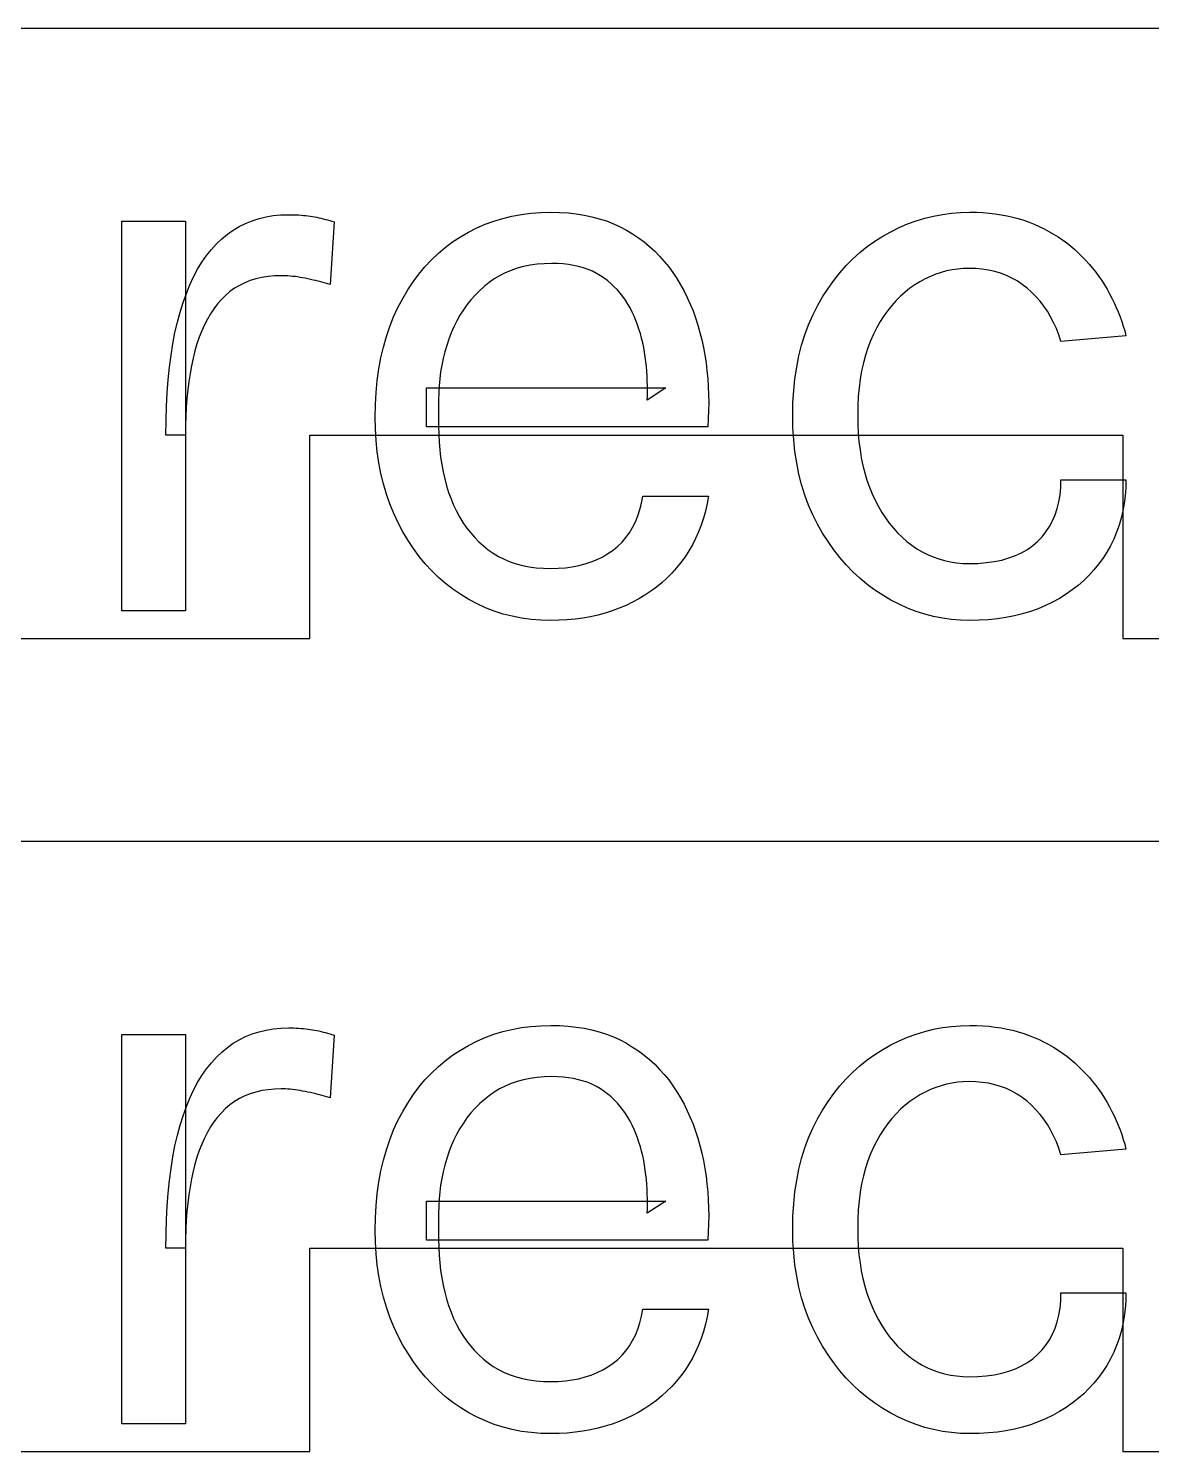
# Model space of a CAD drawing. Header units: millimetres. Extents: x 0 to 253, y 0 to 243.
# Drawn here: x 60.84 to 77.42, y 137 to 158 of the extents above; entities that cross this region are included whole.
import ezdxf

# ---------------------------------------------------------------- set-up
doc = ezdxf.new("R2010")
doc.units = ezdxf.units.MM
doc.layers.get('0').update_dxf_attribs({"linetype": 'CONTINUOUS'})

msp = doc.modelspace()

# ---------------------------------------------------------------- linework, layer by layer
for p, q in [((88, 158), (6, 158)), ((64.147, 155.163), (64.248, 155.195)), ((64.248, 155.195), (64.352, 155.22)), ((64.352, 155.22), (64.459, 155.238)), ((64.459, 155.238), (64.57, 155.248)), ((64.57, 155.248), (64.685, 155.252)), ((64.685, 155.252), (64.685, 155.252)), ((64.685, 155.252), (64.723, 155.252)), ((64.723, 155.252), (64.76, 155.251)), ((64.76, 155.251), (64.797, 155.25)), ((64.797, 155.25), (64.833, 155.248)), ((64.833, 155.248), (64.869, 155.245)), ((64.869, 155.245), (64.904, 155.242)), ((64.904, 155.242), (64.938, 155.239)), ((64.938, 155.239), (64.971, 155.235)), ((64.971, 155.235), (65.004, 155.23)), ((65.004, 155.23), (65.036, 155.225)), ((65.036, 155.225), (65.068, 155.219)), ((65.068, 155.219), (65.1, 155.213)), ((65.1, 155.213), (65.132, 155.206)), ((65.132, 155.206), (65.164, 155.199)), ((65.164, 155.199), (65.196, 155.191)), ((65.196, 155.191), (65.228, 155.183)), ((67.714, 155.157), (67.846, 155.197)), ((67.846, 155.197), (67.981, 155.23)), ((67.981, 155.23), (68.12, 155.255)), ((68.12, 155.255), (68.262, 155.273)), ((68.262, 155.273), (68.407, 155.284)), ((68.407, 155.284), (68.555, 155.288)), ((68.555, 155.288), (68.555, 155.288)), ((68.555, 155.288), (68.684, 155.285)), ((68.684, 155.285), (68.809, 155.277)), ((68.809, 155.277), (68.93, 155.264)), ((68.93, 155.264), (69.047, 155.246)), ((69.047, 155.246), (69.161, 155.222)), ((69.161, 155.222), (69.271, 155.193)), ((69.271, 155.193), (69.377, 155.159)), ((73.946, 155.161), (74.074, 155.2)), ((74.074, 155.2), (74.204, 155.231)), ((74.204, 155.231), (74.335, 155.256)), ((74.335, 155.256), (74.469, 155.274)), ((74.469, 155.274), (74.604, 155.284)), ((74.604, 155.284), (74.741, 155.288)), ((74.741, 155.288), (74.741, 155.288)), ((74.741, 155.288), (74.837, 155.287)), ((74.837, 155.287), (74.931, 155.282)), ((74.931, 155.282), (75.024, 155.275)), ((75.024, 155.275), (75.114, 155.264)), ((75.114, 155.264), (75.202, 155.251)), ((75.202, 155.251), (75.289, 155.235)), ((75.289, 155.235), (75.373, 155.216)), ((75.373, 155.216), (75.455, 155.194)), ((75.455, 155.194), (75.536, 155.169)), ((62.225, 149.408), (62.225, 155.156)), ((62.225, 155.156), (63.161, 155.156)), ((63.161, 155.156), (63.161, 149.408)), ((63.781, 154.963), (63.867, 155.024)), ((63.867, 155.024), (63.957, 155.077)), ((63.957, 155.077), (64.05, 155.123)), ((64.05, 155.123), (64.147, 155.163)), ((65.228, 155.183), (65.26, 155.174)), ((65.26, 155.174), (65.292, 155.165)), ((65.292, 155.165), (65.325, 155.155)), ((65.357, 155.144), (65.297, 154.22)), ((65.325, 155.155), (65.357, 155.144)), ((65.357, 155.144), (65.357, 155.144)), ((67.22, 154.925), (67.339, 154.994)), ((67.339, 154.994), (67.461, 155.056)), ((67.461, 155.056), (67.586, 155.11)), ((67.586, 155.11), (67.714, 155.157)), ((69.377, 155.159), (69.479, 155.119)), ((69.479, 155.119), (69.577, 155.074)), ((69.577, 155.074), (69.671, 155.024)), ((69.671, 155.024), (69.762, 154.969)), ((73.454, 154.934), (73.574, 155.001)), ((73.574, 155.001), (73.697, 155.061)), ((73.697, 155.061), (73.821, 155.115)), ((73.821, 155.115), (73.946, 155.161)), ((75.536, 155.169), (75.614, 155.141)), ((75.614, 155.141), (75.69, 155.11)), ((75.69, 155.11), (75.765, 155.078)), ((75.765, 155.078), (75.837, 155.043)), ((75.837, 155.043), (75.908, 155.006)), ((75.908, 155.006), (75.976, 154.966)), ((63.544, 154.738), (63.619, 154.82)), ((63.619, 154.82), (63.698, 154.895)), ((63.698, 154.895), (63.781, 154.963)), ((66.996, 154.767), (67.105, 154.849)), ((67.105, 154.849), (67.22, 154.925)), ((69.762, 154.969), (69.849, 154.911)), ((69.849, 154.911), (69.932, 154.849)), ((69.932, 154.849), (70.012, 154.783)), ((70.012, 154.783), (70.088, 154.714)), ((73.117, 154.693), (73.224, 154.78)), ((73.224, 154.78), (73.337, 154.86)), ((73.337, 154.86), (73.454, 154.934)), ((75.976, 154.966), (76.043, 154.925)), ((76.043, 154.925), (76.107, 154.881)), ((76.107, 154.881), (76.17, 154.835)), ((76.17, 154.835), (76.23, 154.786)), ((76.23, 154.786), (76.289, 154.736)), ((63.405, 154.551), (63.473, 154.648)), ((63.473, 154.648), (63.544, 154.738)), ((66.697, 154.483), (66.792, 154.584)), ((66.792, 154.584), (66.891, 154.679)), ((66.891, 154.679), (66.996, 154.767)), ((70.088, 154.714), (70.161, 154.64)), ((70.161, 154.64), (70.23, 154.563)), ((70.23, 154.563), (70.295, 154.483)), ((72.915, 154.5), (73.013, 154.6)), ((73.013, 154.6), (73.117, 154.693)), ((76.289, 154.736), (76.346, 154.684)), ((76.346, 154.684), (76.4, 154.63)), ((76.4, 154.63), (76.453, 154.575)), ((76.453, 154.575), (76.504, 154.519)), ((63.282, 154.335), (63.342, 154.446)), ((63.342, 154.446), (63.405, 154.551)), ((64.577, 154.352), (64.477, 154.349)), ((64.609, 154.352), (64.577, 154.352)), ((64.577, 154.352), (64.577, 154.352)), ((64.641, 154.35), (64.609, 154.352)), ((64.674, 154.348), (64.641, 154.35)), ((66.523, 154.262), (66.608, 154.376)), ((66.608, 154.376), (66.697, 154.483)), ((67.799, 154.352), (67.719, 154.304)), ((67.882, 154.394), (67.799, 154.352)), ((67.969, 154.43), (67.882, 154.394)), ((68.06, 154.462), (67.969, 154.43)), ((68.154, 154.487), (68.06, 154.462)), ((68.252, 154.507), (68.154, 154.487)), ((68.353, 154.521), (68.252, 154.507)), ((68.458, 154.529), (68.353, 154.521)), ((68.567, 154.532), (68.458, 154.529)), ((68.653, 154.53), (68.567, 154.532)), ((68.567, 154.532), (68.567, 154.532)), ((68.736, 154.525), (68.653, 154.53)), ((68.816, 154.516), (68.736, 154.525)), ((68.892, 154.503), (68.816, 154.516)), ((68.966, 154.487), (68.892, 154.503)), ((69.036, 154.467), (68.966, 154.487)), ((69.104, 154.444), (69.036, 154.467)), ((69.168, 154.417), (69.104, 154.444)), ((69.229, 154.386), (69.168, 154.417)), ((69.287, 154.352), (69.229, 154.386)), ((69.342, 154.315), (69.287, 154.352)), ((70.295, 154.483), (70.357, 154.398)), ((70.357, 154.398), (70.415, 154.31)), ((72.731, 154.283), (72.821, 154.395)), ((72.821, 154.395), (72.915, 154.5)), ((74.236, 154.373), (74.158, 154.341)), ((74.316, 154.399), (74.236, 154.373)), ((74.396, 154.421), (74.316, 154.399)), ((74.478, 154.438), (74.396, 154.421)), ((74.561, 154.45), (74.478, 154.438)), ((74.644, 154.458), (74.561, 154.45)), ((74.729, 154.46), (74.644, 154.458)), ((74.828, 154.457), (74.729, 154.46)), ((74.729, 154.46), (74.729, 154.46)), ((74.924, 154.448), (74.828, 154.457)), ((75.018, 154.434), (74.924, 154.448)), ((75.108, 154.413), (75.018, 154.434)), ((75.195, 154.387), (75.108, 154.413)), ((75.279, 154.355), (75.195, 154.387)), ((75.36, 154.317), (75.279, 154.355)), ((76.504, 154.519), (76.552, 154.461)), ((76.552, 154.461), (76.599, 154.402)), ((76.599, 154.402), (76.644, 154.341)), ((63.175, 154.09), (63.227, 154.216)), ((63.227, 154.216), (63.282, 154.335)), ((63.888, 154.166), (63.819, 154.116)), ((63.96, 154.209), (63.888, 154.166)), ((64.036, 154.247), (63.96, 154.209)), ((64.116, 154.279), (64.036, 154.247)), ((64.201, 154.305), (64.116, 154.279)), ((64.289, 154.326), (64.201, 154.305)), ((64.381, 154.34), (64.289, 154.326)), ((64.477, 154.349), (64.381, 154.34)), ((64.709, 154.346), (64.674, 154.348)), ((64.743, 154.342), (64.709, 154.346)), ((64.779, 154.338), (64.743, 154.342)), ((64.816, 154.333), (64.779, 154.338)), ((64.853, 154.327), (64.816, 154.333)), ((64.892, 154.32), (64.853, 154.327)), ((64.931, 154.313), (64.892, 154.32)), ((64.97, 154.305), (64.931, 154.313)), ((65.009, 154.297), (64.97, 154.305)), ((65.047, 154.288), (65.009, 154.297)), ((65.085, 154.279), (65.047, 154.288)), ((65.121, 154.27), (65.085, 154.279)), ((65.158, 154.261), (65.121, 154.27)), ((65.193, 154.251), (65.158, 154.261)), ((65.229, 154.241), (65.193, 154.251)), ((65.263, 154.231), (65.229, 154.241)), ((65.297, 154.22), (65.263, 154.231)), ((66.369, 154.016), (66.443, 154.143)), ((66.443, 154.143), (66.523, 154.262)), ((67.57, 154.192), (67.502, 154.13)), ((67.643, 154.25), (67.57, 154.192)), ((67.719, 154.304), (67.643, 154.25)), ((69.395, 154.275), (69.342, 154.315)), ((69.445, 154.233), (69.395, 154.275)), ((69.492, 154.189), (69.445, 154.233)), ((69.537, 154.143), (69.492, 154.189)), ((69.58, 154.094), (69.537, 154.143)), ((70.415, 154.31), (70.47, 154.219)), ((70.47, 154.219), (70.521, 154.125)), ((72.567, 154.039), (72.647, 154.164)), ((72.647, 154.164), (72.731, 154.283)), ((73.854, 154.166), (73.784, 154.11)), ((73.928, 154.217), (73.854, 154.166)), ((74.004, 154.263), (73.928, 154.217)), ((74.08, 154.304), (74.004, 154.263)), ((74.158, 154.341), (74.08, 154.304)), ((75.437, 154.274), (75.36, 154.317)), ((75.512, 154.224), (75.437, 154.274)), ((75.584, 154.169), (75.512, 154.224)), ((75.652, 154.109), (75.584, 154.169)), ((76.644, 154.341), (76.686, 154.279)), ((76.686, 154.279), (76.727, 154.216)), ((76.727, 154.216), (76.766, 154.151)), ((76.766, 154.151), (76.803, 154.085)), ((63.083, 153.815), (63.127, 153.956)), ((63.127, 153.956), (63.175, 154.09)), ((63.637, 153.935), (63.583, 153.865)), ((63.694, 154), (63.637, 153.935)), ((63.755, 154.061), (63.694, 154)), ((63.819, 154.116), (63.755, 154.061)), ((66.299, 153.884), (66.369, 154.016)), ((67.375, 153.996), (67.317, 153.924)), ((67.437, 154.065), (67.375, 153.996)), ((67.502, 154.13), (67.437, 154.065)), ((69.62, 154.043), (69.58, 154.094)), ((69.658, 153.989), (69.62, 154.043)), ((69.693, 153.933), (69.658, 153.989)), ((69.725, 153.875), (69.693, 153.933)), ((70.521, 154.125), (70.569, 154.029)), ((70.569, 154.029), (70.613, 153.931)), ((70.613, 153.931), (70.654, 153.831)), ((72.491, 153.908), (72.567, 154.039)), ((73.651, 153.984), (73.588, 153.914)), ((73.716, 154.05), (73.651, 153.984)), ((73.784, 154.11), (73.716, 154.05)), ((75.716, 154.044), (75.652, 154.109)), ((75.777, 153.976), (75.716, 154.044)), ((75.833, 153.903), (75.777, 153.976)), ((76.803, 154.085), (76.838, 154.019)), ((76.838, 154.019), (76.87, 153.952)), ((76.87, 153.952), (76.901, 153.884)), ((63.043, 153.667), (63.083, 153.815)), ((63.533, 153.79), (63.486, 153.711)), ((63.583, 153.865), (63.533, 153.79)), ((66.178, 153.602), (66.235, 153.746)), ((66.235, 153.746), (66.299, 153.884)), ((67.213, 153.768), (67.167, 153.686)), ((67.264, 153.848), (67.213, 153.768)), ((67.317, 153.924), (67.264, 153.848)), ((69.755, 153.815), (69.725, 153.875)), ((69.783, 153.754), (69.755, 153.815)), ((69.81, 153.692), (69.783, 153.754)), ((70.654, 153.831), (70.692, 153.728)), ((70.692, 153.728), (70.726, 153.623)), ((72.359, 153.628), (72.421, 153.771)), ((72.421, 153.771), (72.491, 153.908)), ((73.472, 153.759), (73.418, 153.675)), ((73.529, 153.839), (73.472, 153.759)), ((73.588, 153.914), (73.529, 153.839)), ((75.885, 153.826), (75.833, 153.903)), ((75.933, 153.745), (75.885, 153.826)), ((75.977, 153.66), (75.933, 153.745)), ((76.901, 153.884), (76.93, 153.816)), ((76.93, 153.816), (76.957, 153.747)), ((76.957, 153.747), (76.982, 153.677)), ((62.976, 153.348), (63.007, 153.511)), ((63.007, 153.511), (63.043, 153.667)), ((63.402, 153.537), (63.365, 153.444)), ((63.442, 153.626), (63.402, 153.537)), ((63.486, 153.711), (63.442, 153.626)), ((66.128, 153.453), (66.178, 153.602)), ((67.124, 153.599), (67.085, 153.509)), ((67.167, 153.686), (67.124, 153.599)), ((69.834, 153.628), (69.81, 153.692)), ((69.856, 153.564), (69.834, 153.628)), ((69.877, 153.498), (69.856, 153.564)), ((70.726, 153.623), (70.757, 153.515)), ((70.757, 153.515), (70.784, 153.405)), ((72.304, 153.48), (72.359, 153.628)), ((73.367, 153.585), (73.319, 153.491)), ((73.418, 153.675), (73.367, 153.585)), ((76.017, 153.571), (75.977, 153.66)), ((76.053, 153.478), (76.017, 153.571)), ((76.982, 153.677), (77.005, 153.607)), ((77.005, 153.607), (77.026, 153.536)), ((77.026, 153.536), (77.045, 153.464)), ((62.949, 153.178), (62.976, 153.348)), ((63.332, 153.345), (63.302, 153.242)), ((63.365, 153.444), (63.332, 153.345)), ((66.084, 153.299), (66.128, 153.453)), ((67.018, 153.322), (66.99, 153.227)), ((67.05, 153.416), (67.018, 153.322)), ((67.085, 153.509), (67.05, 153.416)), ((69.895, 153.431), (69.877, 153.498)), ((69.911, 153.363), (69.895, 153.431)), ((69.926, 153.294), (69.911, 153.363)), ((70.784, 153.405), (70.808, 153.293)), ((72.216, 153.167), (72.257, 153.326)), ((72.257, 153.326), (72.304, 153.48)), ((73.275, 153.392), (73.235, 153.288)), ((73.319, 153.491), (73.275, 153.392)), ((76.085, 153.38), (76.053, 153.478)), ((77.045, 153.464), (76.085, 153.38)), ((77.045, 153.464), (77.045, 153.464)), ((62.925, 153), (62.949, 153.178)), ((63.275, 153.135), (63.251, 153.023)), ((63.302, 153.242), (63.275, 153.135)), ((66.017, 152.975), (66.047, 153.14)), ((66.047, 153.14), (66.084, 153.299)), ((66.966, 153.13), (66.945, 153.031)), ((66.99, 153.227), (66.966, 153.13)), ((69.938, 153.224), (69.926, 153.294)), ((69.949, 153.153), (69.938, 153.224)), ((69.958, 153.082), (69.949, 153.153)), ((70.808, 153.293), (70.829, 153.179)), ((70.829, 153.179), (70.846, 153.065)), ((72.184, 153.002), (72.216, 153.167)), ((73.2, 153.18), (73.169, 153.067)), ((73.235, 153.288), (73.2, 153.18)), ((62.907, 152.815), (62.925, 153)), ((63.23, 152.908), (63.212, 152.79)), ((63.251, 153.023), (63.23, 152.908)), ((65.993, 152.805), (66.017, 152.975)), ((66.929, 152.931), (66.916, 152.83)), ((66.945, 153.031), (66.929, 152.931)), ((69.965, 153.012), (69.958, 153.082)), ((69.972, 152.941), (69.965, 153.012)), ((69.976, 152.87), (69.972, 152.941)), ((70.846, 153.065), (70.86, 152.949)), ((70.86, 152.949), (70.871, 152.833)), ((72.158, 152.832), (72.184, 153.002)), ((73.143, 152.949), (73.122, 152.826)), ((73.169, 153.067), (73.143, 152.949)), ((62.892, 152.622), (62.907, 152.815)), ((63.212, 152.79), (63.196, 152.667)), ((65.976, 152.63), (65.993, 152.805)), ((66.719, 152.12), (66.719, 152.696)), ((66.719, 152.696), (70.253, 152.696)), ((66.906, 152.727), (66.901, 152.622)), ((66.916, 152.83), (66.906, 152.727)), ((69.979, 152.799), (69.976, 152.87)), ((70.253, 152.696), (69.977, 152.516)), ((69.981, 152.728), (69.979, 152.799)), ((69.981, 152.658), (69.981, 152.728)), ((70.871, 152.833), (70.879, 152.716)), ((70.879, 152.716), (70.884, 152.599)), ((72.14, 152.656), (72.158, 152.832)), ((73.106, 152.699), (73.094, 152.567)), ((73.122, 152.826), (73.106, 152.699)), ((62.881, 152.422), (62.892, 152.622)), ((63.184, 152.541), (63.174, 152.412)), ((63.196, 152.667), (63.184, 152.541)), ((65.966, 152.45), (65.976, 152.63)), ((66.901, 152.622), (66.899, 152.516)), ((66.899, 152.516), (66.899, 152.516)), ((66.899, 152.516), (66.899, 152.132)), ((69.977, 152.516), (69.98, 152.587)), ((69.98, 152.587), (69.981, 152.658)), ((70.884, 152.599), (70.885, 152.48)), ((70.885, 152.48), (70.884, 152.361)), ((72.125, 152.288), (72.129, 152.475)), ((72.129, 152.475), (72.14, 152.656)), ((73.094, 152.567), (73.087, 152.43)), ((62.875, 152.215), (62.881, 152.422)), ((63.167, 152.278), (63.162, 152.141)), ((63.174, 152.412), (63.167, 152.278)), ((65.963, 152.264), (65.966, 152.45)), ((65.966, 152.09), (65.963, 152.264)), ((65.963, 152.264), (65.963, 152.264)), ((70.884, 152.361), (70.879, 152.241)), ((72.129, 152.106), (72.125, 152.288)), ((72.125, 152.288), (72.125, 152.288)), ((73.087, 152.43), (73.085, 152.288)), ((73.085, 152.288), (73.085, 152.288)), ((73.085, 152.288), (73.087, 152.157)), ((62.873, 152), (62.875, 152.215)), ((63.162, 152.141), (63.161, 152)), ((65.977, 151.919), (65.966, 152.09)), ((70.871, 152.12), (66.719, 152.12)), ((66.899, 152.132), (66.901, 152.013)), ((70.879, 152.241), (70.871, 152.12)), ((70.871, 152.12), (70.871, 152.12)), ((72.14, 151.928), (72.129, 152.106)), ((73.087, 152.157), (73.094, 152.029)), ((63.161, 152), (62.873, 152)), ((63.161, 152), (63.161, 152)), ((63.161, 152), (63.161, 152)), ((65, 149), (65, 152)), ((65, 152), (77, 152)), ((65.994, 151.753), (65.977, 151.919)), ((66.901, 152.013), (66.906, 151.897)), ((66.906, 151.897), (66.915, 151.783)), ((72.158, 151.756), (72.14, 151.928)), ((73.094, 152.029), (73.104, 151.904)), ((73.104, 151.904), (73.119, 151.784)), ((77, 152), (77, 149)), ((66.017, 151.591), (65.994, 151.753)), ((66.915, 151.783), (66.928, 151.672)), ((66.928, 151.672), (66.945, 151.564)), ((72.184, 151.588), (72.158, 151.756)), ((73.119, 151.784), (73.138, 151.666)), ((73.138, 151.666), (73.162, 151.553)), ((66.048, 151.433), (66.017, 151.591)), ((66.085, 151.279), (66.048, 151.433)), ((66.945, 151.564), (66.965, 151.457)), ((66.965, 151.457), (66.989, 151.354)), ((72.216, 151.425), (72.184, 151.588)), ((72.257, 151.268), (72.216, 151.425)), ((73.162, 151.553), (73.189, 151.442)), ((73.189, 151.442), (73.221, 151.336)), ((66.129, 151.129), (66.085, 151.279)), ((66.989, 151.354), (67.016, 151.253)), ((67.016, 151.253), (67.047, 151.154)), ((72.304, 151.115), (72.257, 151.268)), ((73.221, 151.336), (73.258, 151.233)), ((73.258, 151.233), (73.298, 151.133)), ((76.071, 151.117), (76.082, 151.226)), ((76.082, 151.226), (76.085, 151.34)), ((76.085, 151.34), (76.085, 151.34)), ((76.085, 151.34), (77.045, 151.34)), ((77.042, 151.221), (77.034, 151.105)), ((77.045, 151.34), (77.042, 151.221)), ((66.18, 150.983), (66.129, 151.129)), ((67.047, 151.154), (67.082, 151.058)), ((67.082, 151.058), (67.12, 150.965)), ((69.869, 150.899), (69.893, 150.997)), ((69.893, 150.997), (69.911, 151.1)), ((69.911, 151.1), (69.911, 151.1)), ((69.911, 151.1), (70.883, 151.1)), ((70.883, 151.1), (70.863, 150.988)), ((72.359, 150.967), (72.304, 151.115)), ((73.298, 151.133), (73.342, 151.037)), ((73.342, 151.037), (73.39, 150.946)), ((76.03, 150.915), (76.054, 151.014)), ((76.054, 151.014), (76.071, 151.117)), ((77.02, 150.992), (77, 150.881)), ((77.034, 151.105), (77.02, 150.992)), ((66.238, 150.842), (66.18, 150.983)), ((66.302, 150.704), (66.238, 150.842)), ((67.12, 150.965), (67.163, 150.876)), ((67.163, 150.876), (67.208, 150.791)), ((67.208, 150.791), (67.258, 150.71)), ((69.803, 150.719), (69.839, 150.806)), ((69.839, 150.806), (69.869, 150.899)), ((70.838, 150.878), (70.808, 150.772)), ((70.863, 150.988), (70.838, 150.878)), ((72.421, 150.824), (72.359, 150.967)), ((72.491, 150.686), (72.421, 150.824)), ((73.39, 150.946), (73.44, 150.859)), ((73.44, 150.859), (73.494, 150.777)), ((75.961, 150.733), (75.999, 150.822)), ((75.999, 150.822), (76.03, 150.915)), ((77, 150.881), (76.974, 150.773)), ((66.372, 150.571), (66.302, 150.704)), ((66.447, 150.445), (66.372, 150.571)), ((67.258, 150.71), (67.311, 150.633)), ((67.311, 150.633), (67.367, 150.56)), ((69.716, 150.559), (69.762, 150.637)), ((69.762, 150.637), (69.803, 150.719)), ((70.736, 150.57), (70.693, 150.473)), ((70.775, 150.669), (70.736, 150.57)), ((70.808, 150.772), (70.775, 150.669)), ((72.567, 150.553), (72.491, 150.686)), ((73.494, 150.777), (73.551, 150.699)), ((73.551, 150.699), (73.611, 150.625)), ((73.611, 150.625), (73.674, 150.556)), ((75.806, 150.499), (75.864, 150.572)), ((75.864, 150.572), (75.916, 150.65)), ((75.916, 150.65), (75.961, 150.733)), ((76.943, 150.668), (76.907, 150.565)), ((76.974, 150.773), (76.943, 150.668)), ((66.528, 150.324), (66.447, 150.445)), ((67.367, 150.56), (67.428, 150.491)), ((67.428, 150.491), (67.492, 150.426)), ((67.492, 150.426), (67.56, 150.365)), ((67.56, 150.365), (67.631, 150.308)), ((69.542, 150.359), (69.606, 150.42)), ((69.606, 150.42), (69.664, 150.487)), ((69.664, 150.487), (69.716, 150.559)), ((70.645, 150.38), (70.593, 150.29)), ((70.693, 150.473), (70.645, 150.38)), ((72.647, 150.427), (72.567, 150.553)), ((72.731, 150.307), (72.647, 150.427)), ((73.674, 150.556), (73.741, 150.491)), ((73.741, 150.491), (73.81, 150.43)), ((73.81, 150.43), (73.883, 150.374)), ((73.883, 150.374), (73.958, 150.323)), ((75.589, 150.313), (75.668, 150.369)), ((75.668, 150.369), (75.74, 150.431)), ((75.74, 150.431), (75.806, 150.499)), ((76.817, 150.367), (76.763, 150.272)), ((76.865, 150.464), (76.817, 150.367)), ((76.907, 150.565), (76.865, 150.464)), ((66.613, 150.209), (66.528, 150.324)), ((66.702, 150.1), (66.613, 150.209)), ((67.631, 150.308), (67.706, 150.256)), ((67.706, 150.256), (67.785, 150.209)), ((67.785, 150.209), (67.868, 150.167)), ((67.868, 150.167), (67.955, 150.131)), ((69.153, 150.129), (69.239, 150.164)), ((69.239, 150.164), (69.321, 150.205)), ((69.321, 150.205), (69.399, 150.251)), ((69.399, 150.251), (69.473, 150.302)), ((69.473, 150.302), (69.542, 150.359)), ((70.536, 150.203), (70.475, 150.119)), ((70.593, 150.29), (70.536, 150.203)), ((72.821, 150.193), (72.731, 150.307)), ((72.915, 150.084), (72.821, 150.193)), ((73.958, 150.323), (74.036, 150.277)), ((74.036, 150.277), (74.115, 150.236)), ((74.115, 150.236), (74.197, 150.201)), ((74.197, 150.201), (74.28, 150.172)), ((74.28, 150.172), (74.366, 150.147)), ((75.1, 150.133), (75.21, 150.156)), ((75.21, 150.156), (75.315, 150.186)), ((75.315, 150.186), (75.413, 150.222)), ((75.413, 150.222), (75.504, 150.264)), ((75.504, 150.264), (75.589, 150.313)), ((76.704, 150.18), (76.641, 150.093)), ((76.763, 150.272), (76.704, 150.18)), ((66.797, 149.997), (66.702, 150.1)), ((66.897, 149.9), (66.797, 149.997)), ((67.955, 150.131), (68.045, 150.101)), ((68.045, 150.101), (68.139, 150.076)), ((68.139, 150.076), (68.237, 150.057)), ((68.237, 150.057), (68.339, 150.043)), ((68.339, 150.043), (68.445, 150.035)), ((68.445, 150.035), (68.555, 150.032)), ((68.555, 150.032), (68.665, 150.035)), ((68.555, 150.032), (68.555, 150.032)), ((68.665, 150.035), (68.77, 150.043)), ((68.77, 150.043), (68.872, 150.056)), ((68.872, 150.056), (68.97, 150.075)), ((68.97, 150.075), (69.063, 150.1)), ((69.063, 150.1), (69.153, 150.129)), ((70.341, 149.962), (70.269, 149.889)), ((70.41, 150.039), (70.341, 149.962)), ((70.475, 150.119), (70.41, 150.039)), ((73.013, 149.983), (72.915, 150.084)), ((73.117, 149.887), (73.013, 149.983)), ((74.366, 150.147), (74.454, 150.128)), ((74.454, 150.128), (74.543, 150.115)), ((74.543, 150.115), (74.635, 150.107)), ((74.635, 150.107), (74.729, 150.104)), ((74.729, 150.104), (74.859, 150.107)), ((74.729, 150.104), (74.729, 150.104)), ((74.859, 150.107), (74.983, 150.117)), ((74.983, 150.117), (75.1, 150.133)), ((76.572, 150.009), (76.499, 149.929)), ((76.641, 150.093), (76.572, 150.009)), ((67.002, 149.809), (66.897, 149.9)), ((67.111, 149.724), (67.002, 149.809)), ((70.113, 149.755), (70.031, 149.694)), ((70.193, 149.82), (70.113, 149.755)), ((70.269, 149.889), (70.193, 149.82)), ((73.224, 149.797), (73.117, 149.887)), ((73.337, 149.713), (73.224, 149.797)), ((76.339, 149.782), (76.252, 149.714)), ((76.422, 149.853), (76.339, 149.782)), ((76.499, 149.929), (76.422, 149.853)), ((67.226, 149.645), (67.111, 149.724)), ((67.345, 149.573), (67.226, 149.645)), ((67.466, 149.508), (67.345, 149.573)), ((69.762, 149.532), (69.665, 149.486)), ((69.855, 149.582), (69.762, 149.532)), ((69.945, 149.636), (69.855, 149.582)), ((70.031, 149.694), (69.945, 149.636)), ((73.454, 149.636), (73.337, 149.713)), ((73.574, 149.565), (73.454, 149.636)), ((73.697, 149.502), (73.574, 149.565)), ((75.962, 149.534), (75.856, 149.483)), ((76.063, 149.59), (75.962, 149.534)), ((76.16, 149.65), (76.063, 149.59)), ((76.252, 149.714), (76.16, 149.65)), ((63.161, 149.408), (62.225, 149.408)), ((63.161, 149.408), (63.161, 149.408)), ((67.591, 149.451), (67.466, 149.508)), ((67.719, 149.401), (67.591, 149.451)), ((67.851, 149.359), (67.719, 149.401)), ((67.985, 149.325), (67.851, 149.359)), ((68.123, 149.298), (67.985, 149.325)), ((69.141, 149.32), (69.029, 149.3)), ((69.251, 149.344), (69.141, 149.32)), ((69.358, 149.373), (69.251, 149.344)), ((69.463, 149.406), (69.358, 149.373)), ((69.565, 149.444), (69.463, 149.406)), ((69.665, 149.486), (69.565, 149.444)), ((73.821, 149.446), (73.697, 149.502)), ((73.946, 149.398), (73.821, 149.446)), ((74.074, 149.357), (73.946, 149.398)), ((74.204, 149.324), (74.074, 149.357)), ((74.335, 149.297), (74.204, 149.324)), ((75.397, 149.332), (75.273, 149.307)), ((75.518, 149.361), (75.397, 149.332)), ((75.634, 149.396), (75.518, 149.361)), ((75.747, 149.437), (75.634, 149.396)), ((75.856, 149.483), (75.747, 149.437)), ((68.264, 149.279), (68.123, 149.298)), ((68.408, 149.268), (68.264, 149.279)), ((68.555, 149.264), (68.408, 149.268)), ((68.677, 149.266), (68.555, 149.264)), ((68.555, 149.264), (68.555, 149.264)), ((68.555, 149.264), (68.555, 149.264)), ((68.797, 149.273), (68.677, 149.266)), ((68.914, 149.284), (68.797, 149.273)), ((69.029, 149.3), (68.914, 149.284)), ((74.469, 149.279), (74.335, 149.297)), ((74.604, 149.268), (74.469, 149.279)), ((74.741, 149.264), (74.604, 149.268)), ((74.88, 149.267), (74.741, 149.264)), ((74.741, 149.264), (74.741, 149.264)), ((74.741, 149.264), (74.741, 149.264)), ((75.014, 149.275), (74.88, 149.267)), ((75.146, 149.288), (75.014, 149.275)), ((75.273, 149.307), (75.146, 149.288)), ((53, 149), (65, 149)), ((77, 149), (89, 149)), ((88, 146), (6, 146)), ((64.248, 143.195), (64.352, 143.22)), ((64.352, 143.22), (64.459, 143.238)), ((64.459, 143.238), (64.57, 143.248)), ((64.57, 143.248), (64.685, 143.252)), ((64.685, 143.252), (64.685, 143.252)), ((64.685, 143.252), (64.723, 143.252)), ((64.723, 143.252), (64.76, 143.251)), ((64.76, 143.251), (64.797, 143.25)), ((64.797, 143.25), (64.833, 143.248)), ((64.833, 143.248), (64.869, 143.245)), ((64.869, 143.245), (64.904, 143.242)), ((64.904, 143.242), (64.938, 143.239)), ((64.938, 143.239), (64.971, 143.235)), ((64.971, 143.235), (65.004, 143.23)), ((65.004, 143.23), (65.036, 143.225)), ((65.036, 143.225), (65.068, 143.219)), ((67.846, 143.197), (67.981, 143.23)), ((67.981, 143.23), (68.12, 143.255)), ((68.12, 143.255), (68.262, 143.273)), ((68.262, 143.273), (68.407, 143.284)), ((68.407, 143.284), (68.555, 143.288)), ((68.555, 143.288), (68.555, 143.288)), ((68.555, 143.288), (68.684, 143.285)), ((68.684, 143.285), (68.809, 143.277)), ((68.809, 143.277), (68.93, 143.264)), ((68.93, 143.264), (69.047, 143.246)), ((69.047, 143.246), (69.161, 143.222)), ((69.161, 143.222), (69.271, 143.193)), ((74.074, 143.2), (74.204, 143.231)), ((74.204, 143.231), (74.335, 143.256)), ((74.335, 143.256), (74.469, 143.274)), ((74.469, 143.274), (74.604, 143.284)), ((74.604, 143.284), (74.741, 143.288)), ((74.741, 143.288), (74.741, 143.288)), ((74.741, 143.288), (74.837, 143.287)), ((74.837, 143.287), (74.931, 143.282)), ((74.931, 143.282), (75.024, 143.275)), ((75.024, 143.275), (75.114, 143.264)), ((75.114, 143.264), (75.202, 143.251)), ((75.202, 143.251), (75.289, 143.235)), ((75.289, 143.235), (75.373, 143.216)), ((62.225, 137.408), (62.225, 143.156)), ((62.225, 143.156), (63.161, 143.156)), ((63.161, 143.156), (63.161, 137.408)), ((63.781, 142.963), (63.867, 143.024)), ((63.867, 143.024), (63.957, 143.077)), ((63.957, 143.077), (64.05, 143.123)), ((64.05, 143.123), (64.147, 143.163)), ((64.147, 143.163), (64.248, 143.195)), ((65.068, 143.219), (65.1, 143.213)), ((65.1, 143.213), (65.132, 143.206)), ((65.132, 143.206), (65.164, 143.199)), ((65.164, 143.199), (65.196, 143.191)), ((65.196, 143.191), (65.228, 143.183)), ((65.228, 143.183), (65.26, 143.174)), ((65.26, 143.174), (65.292, 143.165)), ((65.292, 143.165), (65.325, 143.155)), ((65.357, 143.144), (65.297, 142.22)), ((65.325, 143.155), (65.357, 143.144)), ((65.357, 143.144), (65.357, 143.144)), ((67.339, 142.994), (67.461, 143.056)), ((67.461, 143.056), (67.586, 143.11)), ((67.586, 143.11), (67.714, 143.157)), ((67.714, 143.157), (67.846, 143.197)), ((69.271, 143.193), (69.377, 143.159)), ((69.377, 143.159), (69.479, 143.119)), ((69.479, 143.119), (69.577, 143.074)), ((69.577, 143.074), (69.671, 143.024)), ((69.671, 143.024), (69.762, 142.969)), ((73.574, 143.001), (73.697, 143.061)), ((73.697, 143.061), (73.821, 143.115)), ((73.821, 143.115), (73.946, 143.161)), ((73.946, 143.161), (74.074, 143.2)), ((75.373, 143.216), (75.455, 143.194)), ((75.455, 143.194), (75.536, 143.169)), ((75.536, 143.169), (75.614, 143.141)), ((75.614, 143.141), (75.69, 143.11)), ((75.69, 143.11), (75.765, 143.078)), ((75.765, 143.078), (75.837, 143.043)), ((75.837, 143.043), (75.908, 143.006)), ((63.544, 142.738), (63.619, 142.82)), ((63.619, 142.82), (63.698, 142.895)), ((63.698, 142.895), (63.781, 142.963)), ((66.996, 142.767), (67.105, 142.849)), ((67.105, 142.849), (67.22, 142.925)), ((67.22, 142.925), (67.339, 142.994)), ((69.762, 142.969), (69.849, 142.911)), ((69.849, 142.911), (69.932, 142.849)), ((69.932, 142.849), (70.012, 142.783)), ((73.224, 142.78), (73.337, 142.86)), ((73.337, 142.86), (73.454, 142.934)), ((73.454, 142.934), (73.574, 143.001)), ((75.908, 143.006), (75.976, 142.966)), ((75.976, 142.966), (76.043, 142.925)), ((76.043, 142.925), (76.107, 142.881)), ((76.107, 142.881), (76.17, 142.835)), ((76.17, 142.835), (76.23, 142.786)), ((63.405, 142.551), (63.473, 142.648)), ((63.473, 142.648), (63.544, 142.738)), ((66.792, 142.584), (66.891, 142.679)), ((66.891, 142.679), (66.996, 142.767)), ((70.012, 142.783), (70.088, 142.714)), ((70.088, 142.714), (70.161, 142.64)), ((70.161, 142.64), (70.23, 142.563)), ((72.915, 142.5), (73.013, 142.6)), ((73.013, 142.6), (73.117, 142.693)), ((73.117, 142.693), (73.224, 142.78)), ((76.23, 142.786), (76.289, 142.736)), ((76.289, 142.736), (76.346, 142.684)), ((76.346, 142.684), (76.4, 142.63)), ((76.4, 142.63), (76.453, 142.575)), ((63.282, 142.335), (63.342, 142.446)), ((63.342, 142.446), (63.405, 142.551)), ((66.608, 142.376), (66.697, 142.483)), ((66.697, 142.483), (66.792, 142.584)), ((67.882, 142.394), (67.799, 142.352)), ((67.969, 142.43), (67.882, 142.394)), ((68.06, 142.462), (67.969, 142.43)), ((68.154, 142.487), (68.06, 142.462)), ((68.252, 142.507), (68.154, 142.487)), ((68.353, 142.521), (68.252, 142.507)), ((68.458, 142.529), (68.353, 142.521)), ((68.567, 142.532), (68.458, 142.529)), ((68.653, 142.53), (68.567, 142.532)), ((68.567, 142.532), (68.567, 142.532)), ((68.736, 142.525), (68.653, 142.53)), ((68.816, 142.516), (68.736, 142.525)), ((68.892, 142.503), (68.816, 142.516)), ((68.966, 142.487), (68.892, 142.503)), ((69.036, 142.467), (68.966, 142.487)), ((69.104, 142.444), (69.036, 142.467)), ((69.168, 142.417), (69.104, 142.444)), ((69.229, 142.386), (69.168, 142.417)), ((69.287, 142.352), (69.229, 142.386)), ((70.23, 142.563), (70.295, 142.483)), ((70.295, 142.483), (70.357, 142.398)), ((70.357, 142.398), (70.415, 142.31)), ((72.731, 142.283), (72.821, 142.395)), ((72.821, 142.395), (72.915, 142.5)), ((74.316, 142.399), (74.236, 142.373)), ((74.396, 142.421), (74.316, 142.399)), ((74.478, 142.438), (74.396, 142.421)), ((74.561, 142.45), (74.478, 142.438)), ((74.644, 142.458), (74.561, 142.45)), ((74.729, 142.46), (74.644, 142.458)), ((74.828, 142.457), (74.729, 142.46)), ((74.729, 142.46), (74.729, 142.46)), ((74.924, 142.448), (74.828, 142.457)), ((75.018, 142.434), (74.924, 142.448)), ((75.108, 142.413), (75.018, 142.434)), ((75.195, 142.387), (75.108, 142.413)), ((75.279, 142.355), (75.195, 142.387)), ((76.453, 142.575), (76.504, 142.519)), ((76.504, 142.519), (76.552, 142.461)), ((76.552, 142.461), (76.599, 142.402)), ((76.599, 142.402), (76.644, 142.341)), ((63.175, 142.09), (63.227, 142.216)), ((63.227, 142.216), (63.282, 142.335)), ((63.96, 142.209), (63.888, 142.166)), ((64.036, 142.247), (63.96, 142.209)), ((64.116, 142.279), (64.036, 142.247)), ((64.201, 142.305), (64.116, 142.279)), ((64.289, 142.326), (64.201, 142.305)), ((64.381, 142.34), (64.289, 142.326)), ((64.477, 142.349), (64.381, 142.34)), ((64.577, 142.352), (64.477, 142.349)), ((64.609, 142.352), (64.577, 142.352)), ((64.577, 142.352), (64.577, 142.352)), ((64.641, 142.35), (64.609, 142.352)), ((64.674, 142.348), (64.641, 142.35)), ((64.709, 142.346), (64.674, 142.348)), ((64.743, 142.342), (64.709, 142.346)), ((64.779, 142.338), (64.743, 142.342)), ((64.816, 142.333), (64.779, 142.338)), ((64.853, 142.327), (64.816, 142.333)), ((64.892, 142.32), (64.853, 142.327)), ((64.931, 142.313), (64.892, 142.32)), ((64.97, 142.305), (64.931, 142.313)), ((65.009, 142.297), (64.97, 142.305)), ((65.047, 142.288), (65.009, 142.297)), ((65.085, 142.279), (65.047, 142.288)), ((65.121, 142.27), (65.085, 142.279)), ((65.158, 142.261), (65.121, 142.27)), ((65.193, 142.251), (65.158, 142.261)), ((65.229, 142.241), (65.193, 142.251)), ((65.263, 142.231), (65.229, 142.241)), ((65.297, 142.22), (65.263, 142.231)), ((66.443, 142.143), (66.523, 142.262)), ((66.523, 142.262), (66.608, 142.376)), ((67.57, 142.192), (67.502, 142.13)), ((67.643, 142.25), (67.57, 142.192)), ((67.719, 142.304), (67.643, 142.25)), ((67.799, 142.352), (67.719, 142.304)), ((69.342, 142.315), (69.287, 142.352)), ((69.395, 142.275), (69.342, 142.315)), ((69.445, 142.233), (69.395, 142.275)), ((69.492, 142.189), (69.445, 142.233)), ((69.537, 142.143), (69.492, 142.189)), ((70.415, 142.31), (70.47, 142.219)), ((70.47, 142.219), (70.521, 142.125)), ((72.647, 142.164), (72.731, 142.283)), ((73.928, 142.217), (73.854, 142.166)), ((74.004, 142.263), (73.928, 142.217)), ((74.08, 142.304), (74.004, 142.263)), ((74.158, 142.341), (74.08, 142.304)), ((74.236, 142.373), (74.158, 142.341)), ((75.36, 142.317), (75.279, 142.355)), ((75.437, 142.274), (75.36, 142.317)), ((75.512, 142.224), (75.437, 142.274)), ((75.584, 142.169), (75.512, 142.224)), ((76.644, 142.341), (76.686, 142.279)), ((76.686, 142.279), (76.727, 142.216)), ((76.727, 142.216), (76.766, 142.151)), ((63.127, 141.956), (63.175, 142.09)), ((63.694, 142), (63.637, 141.935)), ((63.755, 142.061), (63.694, 142)), ((63.819, 142.116), (63.755, 142.061)), ((63.888, 142.166), (63.819, 142.116)), ((66.299, 141.884), (66.369, 142.016)), ((66.369, 142.016), (66.443, 142.143)), ((67.375, 141.996), (67.317, 141.924)), ((67.437, 142.065), (67.375, 141.996)), ((67.502, 142.13), (67.437, 142.065)), ((69.58, 142.094), (69.537, 142.143)), ((69.62, 142.043), (69.58, 142.094)), ((69.658, 141.989), (69.62, 142.043)), ((69.693, 141.933), (69.658, 141.989)), ((70.521, 142.125), (70.569, 142.029)), ((70.569, 142.029), (70.613, 141.931)), ((72.491, 141.908), (72.567, 142.039)), ((72.567, 142.039), (72.647, 142.164)), ((73.651, 141.984), (73.588, 141.914)), ((73.716, 142.05), (73.651, 141.984)), ((73.784, 142.11), (73.716, 142.05)), ((73.854, 142.166), (73.784, 142.11)), ((75.652, 142.109), (75.584, 142.169)), ((75.716, 142.044), (75.652, 142.109)), ((75.777, 141.976), (75.716, 142.044)), ((75.833, 141.903), (75.777, 141.976)), ((76.766, 142.151), (76.803, 142.085)), ((76.803, 142.085), (76.838, 142.019)), ((76.838, 142.019), (76.87, 141.952)), ((63.043, 141.667), (63.083, 141.815)), ((63.083, 141.815), (63.127, 141.956)), ((63.533, 141.79), (63.486, 141.711)), ((63.583, 141.865), (63.533, 141.79)), ((63.637, 141.935), (63.583, 141.865)), ((66.235, 141.746), (66.299, 141.884)), ((67.213, 141.768), (67.167, 141.686)), ((67.264, 141.848), (67.213, 141.768)), ((67.317, 141.924), (67.264, 141.848)), ((69.725, 141.875), (69.693, 141.933)), ((69.755, 141.815), (69.725, 141.875)), ((69.783, 141.754), (69.755, 141.815)), ((69.81, 141.692), (69.783, 141.754)), ((70.613, 141.931), (70.654, 141.831)), ((70.654, 141.831), (70.692, 141.728)), ((72.359, 141.628), (72.421, 141.771)), ((72.421, 141.771), (72.491, 141.908)), ((73.472, 141.759), (73.418, 141.675)), ((73.529, 141.839), (73.472, 141.759)), ((73.588, 141.914), (73.529, 141.839)), ((75.885, 141.826), (75.833, 141.903)), ((75.933, 141.745), (75.885, 141.826)), ((76.87, 141.952), (76.901, 141.884)), ((76.901, 141.884), (76.93, 141.816)), ((76.93, 141.816), (76.957, 141.747)), ((63.007, 141.511), (63.043, 141.667)), ((63.442, 141.626), (63.402, 141.537)), ((63.486, 141.711), (63.442, 141.626)), ((66.128, 141.453), (66.178, 141.602)), ((66.178, 141.602), (66.235, 141.746)), ((67.124, 141.599), (67.085, 141.509)), ((67.167, 141.686), (67.124, 141.599)), ((69.834, 141.628), (69.81, 141.692)), ((69.856, 141.564), (69.834, 141.628)), ((69.877, 141.498), (69.856, 141.564)), ((70.692, 141.728), (70.726, 141.623)), ((70.726, 141.623), (70.757, 141.515)), ((72.304, 141.48), (72.359, 141.628)), ((73.367, 141.585), (73.319, 141.491)), ((73.418, 141.675), (73.367, 141.585)), ((75.977, 141.66), (75.933, 141.745)), ((76.017, 141.571), (75.977, 141.66)), ((76.053, 141.478), (76.017, 141.571)), ((76.957, 141.747), (76.982, 141.677)), ((76.982, 141.677), (77.005, 141.607)), ((77.005, 141.607), (77.026, 141.536)), ((62.949, 141.178), (62.976, 141.348)), ((62.976, 141.348), (63.007, 141.511)), ((63.332, 141.345), (63.302, 141.242)), ((63.365, 141.444), (63.332, 141.345)), ((63.402, 141.537), (63.365, 141.444)), ((66.084, 141.299), (66.128, 141.453)), ((67.05, 141.416), (67.018, 141.322)), ((67.085, 141.509), (67.05, 141.416)), ((69.895, 141.431), (69.877, 141.498)), ((69.911, 141.363), (69.895, 141.431)), ((69.926, 141.294), (69.911, 141.363)), ((70.757, 141.515), (70.784, 141.405)), ((70.784, 141.405), (70.808, 141.293)), ((72.257, 141.326), (72.304, 141.48)), ((73.275, 141.392), (73.235, 141.288)), ((73.319, 141.491), (73.275, 141.392)), ((76.085, 141.38), (76.053, 141.478)), ((77.045, 141.464), (76.085, 141.38)), ((77.026, 141.536), (77.045, 141.464)), ((77.045, 141.464), (77.045, 141.464)), ((62.925, 141), (62.949, 141.178)), ((63.275, 141.135), (63.251, 141.023)), ((63.302, 141.242), (63.275, 141.135)), ((66.017, 140.975), (66.047, 141.14)), ((66.047, 141.14), (66.084, 141.299)), ((66.966, 141.13), (66.945, 141.031)), ((66.99, 141.227), (66.966, 141.13)), ((67.018, 141.322), (66.99, 141.227)), ((69.938, 141.224), (69.926, 141.294)), ((69.949, 141.153), (69.938, 141.224)), ((69.958, 141.082), (69.949, 141.153)), ((70.808, 141.293), (70.829, 141.179)), ((70.829, 141.179), (70.846, 141.065)), ((72.184, 141.002), (72.216, 141.167)), ((72.216, 141.167), (72.257, 141.326)), ((73.2, 141.18), (73.169, 141.067)), ((73.235, 141.288), (73.2, 141.18)), ((62.907, 140.815), (62.925, 141)), ((63.251, 141.023), (63.23, 140.908)), ((65.993, 140.805), (66.017, 140.975)), ((66.929, 140.931), (66.916, 140.83)), ((66.945, 141.031), (66.929, 140.931)), ((69.965, 141.012), (69.958, 141.082)), ((69.972, 140.941), (69.965, 141.012)), ((69.976, 140.87), (69.972, 140.941)), ((70.846, 141.065), (70.86, 140.949)), ((70.86, 140.949), (70.871, 140.833)), ((72.158, 140.832), (72.184, 141.002)), ((73.143, 140.949), (73.122, 140.826)), ((73.169, 141.067), (73.143, 140.949)), ((62.892, 140.622), (62.907, 140.815)), ((63.212, 140.79), (63.196, 140.667)), ((63.23, 140.908), (63.212, 140.79)), ((65.976, 140.63), (65.993, 140.805)), ((66.906, 140.727), (66.901, 140.622)), ((66.916, 140.83), (66.906, 140.727)), ((69.979, 140.799), (69.976, 140.87)), ((69.981, 140.728), (69.979, 140.799)), ((69.981, 140.658), (69.981, 140.728)), ((70.871, 140.833), (70.879, 140.716)), ((70.879, 140.716), (70.884, 140.599)), ((72.14, 140.656), (72.158, 140.832)), ((73.122, 140.826), (73.106, 140.699)), ((62.881, 140.422), (62.892, 140.622)), ((63.184, 140.541), (63.174, 140.412)), ((63.196, 140.667), (63.184, 140.541)), ((65.966, 140.45), (65.976, 140.63)), ((66.719, 140.12), (66.719, 140.696)), ((66.719, 140.696), (70.253, 140.696)), ((66.901, 140.622), (66.899, 140.516)), ((66.899, 140.516), (66.899, 140.516)), ((66.899, 140.516), (66.899, 140.132)), ((70.253, 140.696), (69.977, 140.516)), ((69.977, 140.516), (69.98, 140.587)), ((69.98, 140.587), (69.981, 140.658)), ((70.884, 140.599), (70.885, 140.48)), ((72.129, 140.475), (72.14, 140.656)), ((73.094, 140.567), (73.087, 140.43)), ((73.106, 140.699), (73.094, 140.567)), ((62.875, 140.215), (62.881, 140.422)), ((63.174, 140.412), (63.167, 140.278)), ((65.963, 140.264), (65.966, 140.45)), ((70.884, 140.361), (70.879, 140.241)), ((70.885, 140.48), (70.884, 140.361)), ((72.125, 140.288), (72.129, 140.475)), ((72.129, 140.106), (72.125, 140.288)), ((72.125, 140.288), (72.125, 140.288)), ((73.087, 140.43), (73.085, 140.288)), ((73.085, 140.288), (73.085, 140.288)), ((73.085, 140.288), (73.087, 140.157)), ((62.873, 140), (62.875, 140.215)), ((63.162, 140.141), (63.161, 140)), ((63.167, 140.278), (63.162, 140.141)), ((65.966, 140.09), (65.963, 140.264)), ((65.963, 140.264), (65.963, 140.264)), ((65.977, 139.919), (65.966, 140.09)), ((70.871, 140.12), (66.719, 140.12)), ((66.899, 140.132), (66.901, 140.013)), ((70.879, 140.241), (70.871, 140.12)), ((70.871, 140.12), (70.871, 140.12)), ((72.14, 139.928), (72.129, 140.106)), ((73.087, 140.157), (73.094, 140.029)), ((63.161, 140), (62.873, 140)), ((63.161, 140), (63.161, 140)), ((63.161, 140), (63.161, 140)), ((65, 137), (65, 140)), ((65, 140), (77, 140)), ((65.994, 139.753), (65.977, 139.919)), ((66.901, 140.013), (66.906, 139.897)), ((66.906, 139.897), (66.915, 139.783)), ((72.158, 139.756), (72.14, 139.928)), ((73.094, 140.029), (73.104, 139.904)), ((73.104, 139.904), (73.119, 139.784)), ((77, 140), (77, 137)), ((66.017, 139.591), (65.994, 139.753)), ((66.915, 139.783), (66.928, 139.672)), ((66.928, 139.672), (66.945, 139.564)), ((72.184, 139.588), (72.158, 139.756)), ((73.119, 139.784), (73.138, 139.666)), ((73.138, 139.666), (73.162, 139.553)), ((66.048, 139.433), (66.017, 139.591)), ((66.945, 139.564), (66.965, 139.457)), ((66.965, 139.457), (66.989, 139.354)), ((72.216, 139.425), (72.184, 139.588)), ((73.162, 139.553), (73.189, 139.442)), ((73.189, 139.442), (73.221, 139.336)), ((66.085, 139.279), (66.048, 139.433)), ((66.129, 139.129), (66.085, 139.279)), ((66.989, 139.354), (67.016, 139.253)), ((67.016, 139.253), (67.047, 139.154)), ((72.257, 139.268), (72.216, 139.425)), ((72.304, 139.115), (72.257, 139.268)), ((73.221, 139.336), (73.258, 139.233)), ((73.258, 139.233), (73.298, 139.133)), ((76.082, 139.226), (76.085, 139.34)), ((76.085, 139.34), (76.085, 139.34)), ((76.085, 139.34), (77.045, 139.34)), ((77.045, 139.34), (77.042, 139.221)), ((66.18, 138.983), (66.129, 139.129)), ((67.047, 139.154), (67.082, 139.058)), ((67.082, 139.058), (67.12, 138.965)), ((69.893, 138.997), (69.911, 139.1)), ((69.911, 139.1), (69.911, 139.1)), ((69.911, 139.1), (70.883, 139.1)), ((70.883, 139.1), (70.863, 138.988)), ((72.359, 138.967), (72.304, 139.115)), ((73.298, 139.133), (73.342, 139.037)), ((73.342, 139.037), (73.39, 138.946)), ((76.054, 139.014), (76.071, 139.117)), ((76.071, 139.117), (76.082, 139.226)), ((77.034, 139.105), (77.02, 138.992)), ((77.042, 139.221), (77.034, 139.105)), ((66.238, 138.842), (66.18, 138.983)), ((66.302, 138.704), (66.238, 138.842)), ((67.12, 138.965), (67.163, 138.876)), ((67.163, 138.876), (67.208, 138.791)), ((69.839, 138.806), (69.869, 138.899)), ((69.869, 138.899), (69.893, 138.997)), ((70.838, 138.878), (70.808, 138.772)), ((70.863, 138.988), (70.838, 138.878)), ((72.421, 138.824), (72.359, 138.967)), ((72.491, 138.686), (72.421, 138.824)), ((73.39, 138.946), (73.44, 138.859)), ((73.44, 138.859), (73.494, 138.777)), ((75.961, 138.733), (75.999, 138.822)), ((75.999, 138.822), (76.03, 138.915)), ((76.03, 138.915), (76.054, 139.014)), ((77, 138.881), (76.974, 138.773)), ((77.02, 138.992), (77, 138.881)), ((66.372, 138.571), (66.302, 138.704)), ((67.208, 138.791), (67.258, 138.71)), ((67.258, 138.71), (67.311, 138.633)), ((67.311, 138.633), (67.367, 138.56)), ((69.716, 138.559), (69.762, 138.637)), ((69.762, 138.637), (69.803, 138.719)), ((69.803, 138.719), (69.839, 138.806)), ((70.775, 138.669), (70.736, 138.57)), ((70.808, 138.772), (70.775, 138.669)), ((72.567, 138.553), (72.491, 138.686)), ((73.494, 138.777), (73.551, 138.699)), ((73.551, 138.699), (73.611, 138.625)), ((73.611, 138.625), (73.674, 138.556)), ((75.864, 138.572), (75.916, 138.65)), ((75.916, 138.65), (75.961, 138.733)), ((76.943, 138.668), (76.907, 138.565)), ((76.974, 138.773), (76.943, 138.668)), ((66.447, 138.445), (66.372, 138.571)), ((66.528, 138.324), (66.447, 138.445)), ((67.367, 138.56), (67.428, 138.491)), ((67.428, 138.491), (67.492, 138.426)), ((67.492, 138.426), (67.56, 138.365)), ((69.542, 138.359), (69.606, 138.42)), ((69.606, 138.42), (69.664, 138.487)), ((69.664, 138.487), (69.716, 138.559)), ((70.693, 138.473), (70.645, 138.38)), ((70.736, 138.57), (70.693, 138.473)), ((72.647, 138.427), (72.567, 138.553)), ((72.731, 138.307), (72.647, 138.427)), ((73.674, 138.556), (73.741, 138.491)), ((73.741, 138.491), (73.81, 138.43)), ((73.81, 138.43), (73.883, 138.374)), ((75.668, 138.369), (75.74, 138.431)), ((75.74, 138.431), (75.806, 138.499)), ((75.806, 138.499), (75.864, 138.572)), ((76.865, 138.464), (76.817, 138.367)), ((76.907, 138.565), (76.865, 138.464)), ((66.613, 138.209), (66.528, 138.324)), ((66.702, 138.1), (66.613, 138.209)), ((67.56, 138.365), (67.631, 138.308)), ((67.631, 138.308), (67.706, 138.256)), ((67.706, 138.256), (67.785, 138.209)), ((67.785, 138.209), (67.868, 138.167)), ((69.239, 138.164), (69.321, 138.205)), ((69.321, 138.205), (69.399, 138.251)), ((69.399, 138.251), (69.473, 138.302)), ((69.473, 138.302), (69.542, 138.359)), ((70.536, 138.203), (70.475, 138.119)), ((70.593, 138.29), (70.536, 138.203)), ((70.645, 138.38), (70.593, 138.29)), ((72.821, 138.193), (72.731, 138.307)), ((72.915, 138.084), (72.821, 138.193)), ((73.883, 138.374), (73.958, 138.323)), ((73.958, 138.323), (74.036, 138.277)), ((74.036, 138.277), (74.115, 138.236)), ((74.115, 138.236), (74.197, 138.201)), ((74.197, 138.201), (74.28, 138.172)), ((75.21, 138.156), (75.315, 138.186)), ((75.315, 138.186), (75.413, 138.222)), ((75.413, 138.222), (75.504, 138.264)), ((75.504, 138.264), (75.589, 138.313)), ((75.589, 138.313), (75.668, 138.369)), ((76.704, 138.18), (76.641, 138.093)), ((76.763, 138.272), (76.704, 138.18)), ((76.817, 138.367), (76.763, 138.272)), ((66.797, 137.997), (66.702, 138.1)), ((66.897, 137.9), (66.797, 137.997)), ((67.868, 138.167), (67.955, 138.131)), ((67.955, 138.131), (68.045, 138.101)), ((68.045, 138.101), (68.139, 138.076)), ((68.139, 138.076), (68.237, 138.057)), ((68.237, 138.057), (68.339, 138.043)), ((68.339, 138.043), (68.445, 138.035)), ((68.445, 138.035), (68.555, 138.032)), ((68.555, 138.032), (68.665, 138.035)), ((68.555, 138.032), (68.555, 138.032)), ((68.665, 138.035), (68.77, 138.043)), ((68.77, 138.043), (68.872, 138.056)), ((68.872, 138.056), (68.97, 138.075)), ((68.97, 138.075), (69.063, 138.1)), ((69.063, 138.1), (69.153, 138.129)), ((69.153, 138.129), (69.239, 138.164)), ((70.41, 138.039), (70.341, 137.962)), ((70.475, 138.119), (70.41, 138.039)), ((73.013, 137.983), (72.915, 138.084)), ((73.117, 137.887), (73.013, 137.983)), ((74.28, 138.172), (74.366, 138.147)), ((74.366, 138.147), (74.454, 138.128)), ((74.454, 138.128), (74.543, 138.115)), ((74.543, 138.115), (74.635, 138.107)), ((74.635, 138.107), (74.729, 138.104)), ((74.729, 138.104), (74.859, 138.107)), ((74.729, 138.104), (74.729, 138.104)), ((74.859, 138.107), (74.983, 138.117)), ((74.983, 138.117), (75.1, 138.133)), ((75.1, 138.133), (75.21, 138.156)), ((76.572, 138.009), (76.499, 137.929)), ((76.641, 138.093), (76.572, 138.009)), ((67.002, 137.809), (66.897, 137.9)), ((67.111, 137.724), (67.002, 137.809)), ((70.193, 137.82), (70.113, 137.755)), ((70.269, 137.889), (70.193, 137.82)), ((70.341, 137.962), (70.269, 137.889)), ((73.224, 137.797), (73.117, 137.887)), ((73.337, 137.713), (73.224, 137.797)), ((76.339, 137.782), (76.252, 137.714)), ((76.422, 137.853), (76.339, 137.782)), ((76.499, 137.929), (76.422, 137.853)), ((67.226, 137.645), (67.111, 137.724)), ((67.345, 137.573), (67.226, 137.645)), ((67.466, 137.508), (67.345, 137.573)), ((69.855, 137.582), (69.762, 137.532)), ((69.945, 137.636), (69.855, 137.582)), ((70.031, 137.694), (69.945, 137.636)), ((70.113, 137.755), (70.031, 137.694)), ((73.454, 137.636), (73.337, 137.713)), ((73.574, 137.565), (73.454, 137.636)), ((73.697, 137.502), (73.574, 137.565)), ((76.063, 137.59), (75.962, 137.534)), ((76.16, 137.65), (76.063, 137.59)), ((76.252, 137.714), (76.16, 137.65)), ((63.161, 137.408), (62.225, 137.408)), ((63.161, 137.408), (63.161, 137.408)), ((67.591, 137.451), (67.466, 137.508)), ((67.719, 137.401), (67.591, 137.451)), ((67.851, 137.359), (67.719, 137.401)), ((67.985, 137.325), (67.851, 137.359)), ((69.251, 137.344), (69.141, 137.32)), ((69.358, 137.373), (69.251, 137.344)), ((69.463, 137.406), (69.358, 137.373)), ((69.565, 137.444), (69.463, 137.406)), ((69.665, 137.486), (69.565, 137.444)), ((69.762, 137.532), (69.665, 137.486)), ((73.821, 137.446), (73.697, 137.502)), ((73.946, 137.398), (73.821, 137.446)), ((74.074, 137.357), (73.946, 137.398)), ((74.204, 137.324), (74.074, 137.357)), ((75.518, 137.361), (75.397, 137.332)), ((75.634, 137.396), (75.518, 137.361)), ((75.747, 137.437), (75.634, 137.396)), ((75.856, 137.483), (75.747, 137.437)), ((75.962, 137.534), (75.856, 137.483)), ((68.123, 137.298), (67.985, 137.325)), ((68.264, 137.279), (68.123, 137.298)), ((68.408, 137.268), (68.264, 137.279)), ((68.555, 137.264), (68.408, 137.268)), ((68.677, 137.266), (68.555, 137.264)), ((68.555, 137.264), (68.555, 137.264)), ((68.555, 137.264), (68.555, 137.264)), ((68.797, 137.273), (68.677, 137.266)), ((68.914, 137.284), (68.797, 137.273)), ((69.029, 137.3), (68.914, 137.284)), ((69.141, 137.32), (69.029, 137.3)), ((74.335, 137.297), (74.204, 137.324)), ((74.469, 137.279), (74.335, 137.297)), ((74.604, 137.268), (74.469, 137.279)), ((74.741, 137.264), (74.604, 137.268)), ((74.88, 137.267), (74.741, 137.264)), ((74.741, 137.264), (74.741, 137.264)), ((74.741, 137.264), (74.741, 137.264)), ((75.014, 137.275), (74.88, 137.267)), ((75.146, 137.288), (75.014, 137.275)), ((75.273, 137.307), (75.146, 137.288)), ((75.397, 137.332), (75.273, 137.307)), ((53, 137), (65, 137)), ((77, 137), (89, 137))]:
    msp.add_line(p, q)

doc.saveas('drawing.dxf')
